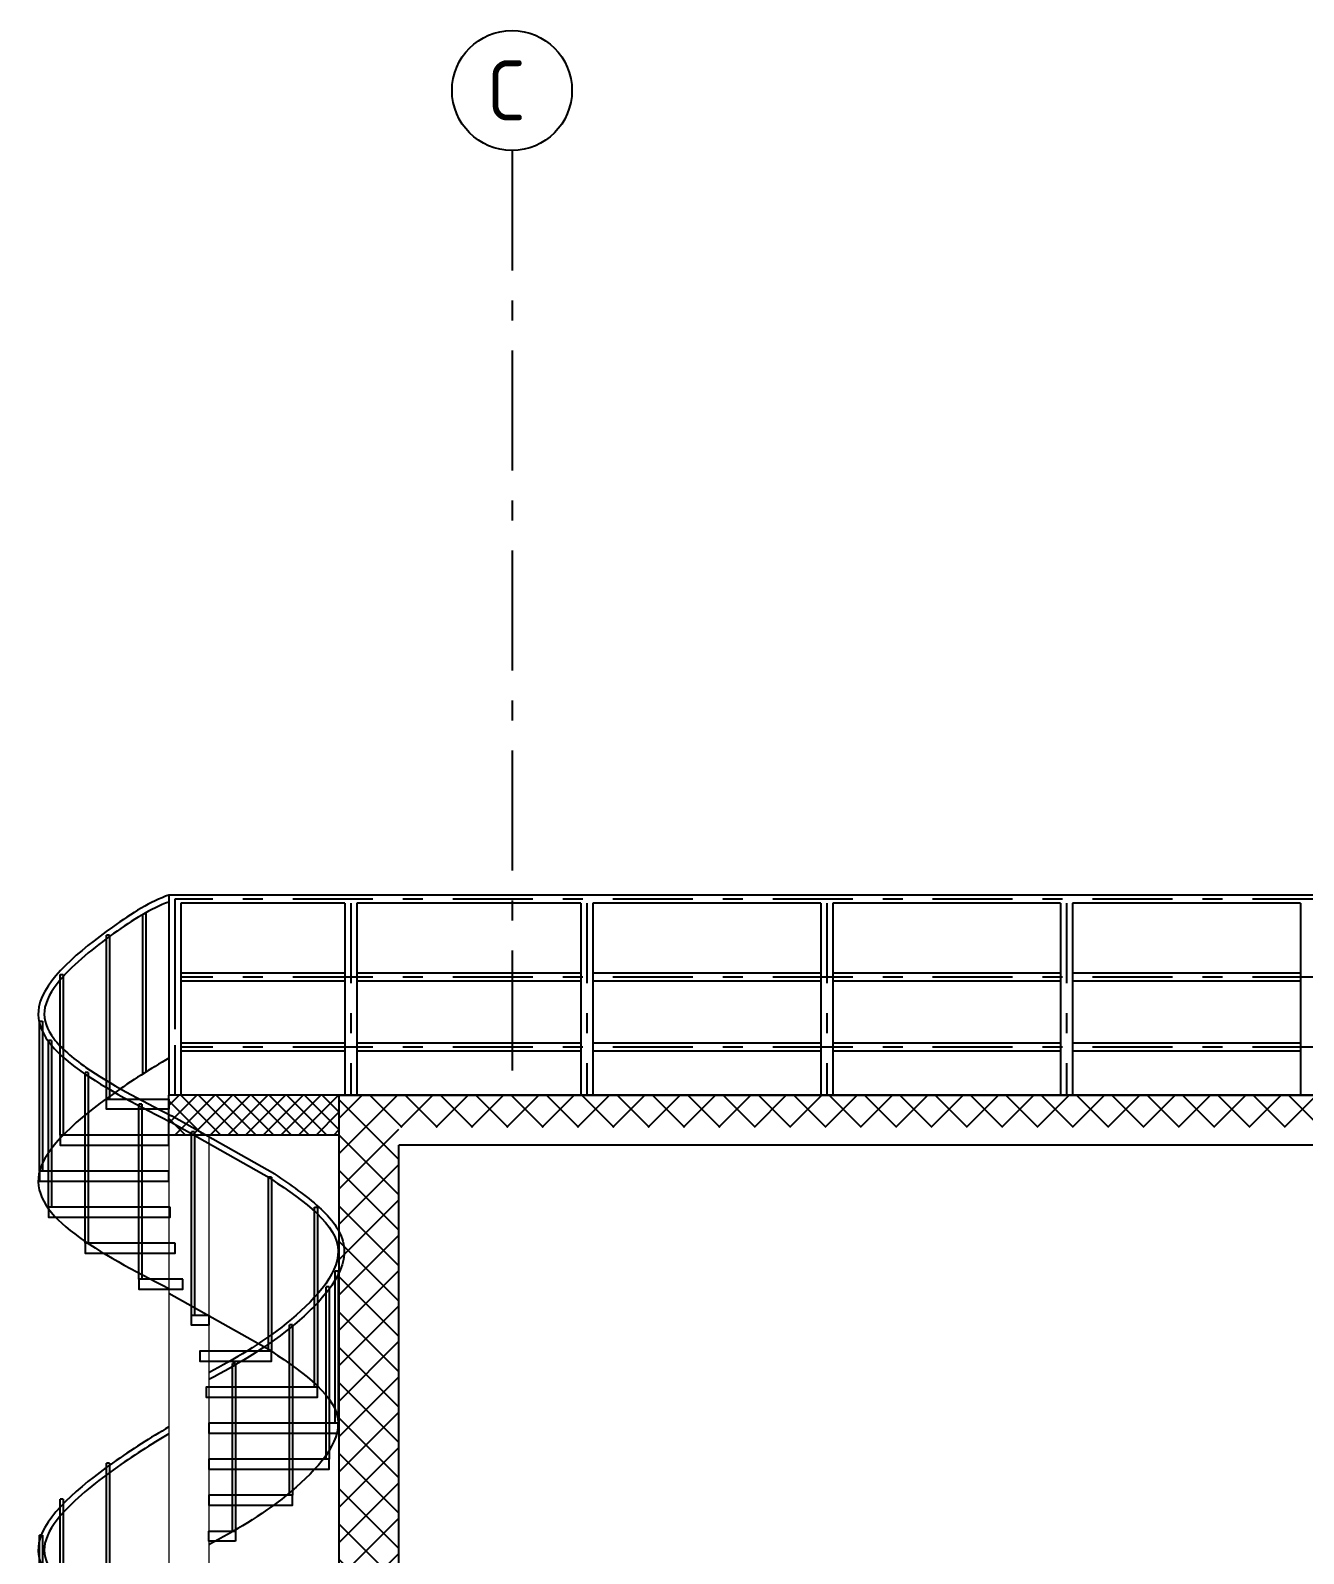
# Model space of a CAD drawing. Extents: x 166525 to 167198, y 178739 to 179747.
# Drawn here: x 166618.76 to 166625.13, y 179415.8 to 179423.42 of the extents above; entities that cross this region are included whole.
import ezdxf

# ---------------------------------------------------------------- set-up
doc = ezdxf.new("R2010")
doc.units = 0
doc.header["$MEASUREMENT"] = 0
for name, pattern in [('ACAD_ISO10W100', [18, 12, -3, 0, -3]), ('AUSGEZOGEN', [0]), ('STRICHPUNKT2', [0.7, 0.4, -0.15, 0, -0.15])]:
    doc.linetypes.add(name, pattern=pattern)
for name, color, linetype in [('4', 12, 'CONTINUOUS'), ('axis', 8, 'ACAD_ISO10W100'), ('EBENE0', 7, 'AUSGEZOGEN'), ('FRAME', 2, 'CONTINUOUS'), ('HATCH', 40, 'CONTINUOUS'), ('HATCH-2', 252, 'CONTINUOUS'), ('HATSH', 252, 'CONTINUOUS')]:
    doc.layers.add(name, color=color, linetype=linetype)
doc.layers.add('dimentions', color=241, linetype='CONTINUOUS', lineweight=20)
doc.layers.add('LAND CORNERS', color=255, linetype='CONTINUOUS', lineweight=25)
doc.styles.add('ISO8', font='iso8')

# ---------------------------------------------------------------- blocks, each defined once
blk = doc.blocks.new('A$C4AF0736A')
at = {"layer": 'EBENE0', "color": 3, "linetype": 'AUSGEZOGEN'}
blk.add_line((0, 0), (10.6, 0), dxfattribs=at)

msp = doc.modelspace()

# ---------------------------------------------------------------- hatches: boundary and pattern name
at = {"layer": 'HATCH-2'}
h = msp.add_hatch(dxfattribs=at)
h.set_pattern_fill('ANSI37', color=256, scale=0.5, style=0)
h.set_pattern_definition([(45, (160954.657894, 180482.16165), (-0.0441941738, 0.0441941738), []), (135, (160954.657894, 180482.16165), (-0.0441941738, -0.0441941738), [])])
h.paths.add_polyline_path([(166619.45539, 179417.89481), (166619.45539, 179418.09481), (166620.30539, 179418.09481), (166620.30539, 179417.89481)])
at = {"layer": 'HATSH'}
h = msp.add_hatch(dxfattribs=at)
h.set_pattern_fill('ANSI37', color=256, style=0)
h.set_pattern_definition([(45, (14816.1054, 20313.7844), (-0.08838834765, 0.08838834765), []), (135, (14816.1054, 20313.7844), (-0.08838834765, -0.08838834765), [])])
h.paths.add_polyline_path([(166630.90538, 179418.09481), (166620.30538, 179418.09481), (166620.30538, 179415.61436), (166620.60538, 179415.61436), (166620.60538, 179417.93481), (166625.45538, 179417.93481), (166625.45538, 179417.63481), (166625.75538, 179417.63481), (166625.75538, 179417.93481), (166630.60538, 179417.93481), (166630.60538, 179415.61436), (166630.90538, 179415.61436)])
h.paths.add_polyline_path([(166630.90538, 179415.61436), (166630.60538, 179415.61436), (166630.60538, 179415.02475), (166630.90538, 179415.02475), (166630.90538, 179415.22475), (166630.90538, 179415.22475)])
h.paths.add_polyline_path([(166630.90538, 179414.82475), (166630.90538, 179415.02475), (166630.60538, 179415.02475), (166630.60538, 179412.38481), (166630.30538, 179412.08481), (166620.90538, 179412.08481), (166620.60538, 179412.38481), (166620.60538, 179414.82475), (166620.60538, 179414.82475), (166620.60538, 179415.02475), (166620.50538, 179415.02475), (166620.30538, 179415.02475), (166620.30538, 179411.78481), (166620.90538, 179411.48481), (166621.50538, 179411.48481), (166622.10538, 179411.78481), (166624.70538, 179411.78481), (166625.30538, 179411.48481), (166625.90538, 179411.48481), (166626.50538, 179411.78481), (166629.10538, 179411.78481), (166629.70538, 179411.48481), (166630.30538, 179411.48481), (166630.90538, 179411.78481), (166630.90538, 179414.82475)])
h.paths.add_polyline_path([(166620.60538, 179415.61436), (166620.30538, 179415.61436), (166620.30538, 179415.02475), (166620.60538, 179415.02475), (166620.60538, 179415.22475), (166620.60538, 179415.22475)])
h.paths.add_polyline_path([(166627.06231, 179417.8666), (166627.06231, 179418.16303), (166627.28731, 179418.16303), (166627.28731, 179417.8666)], flags=9)

# ---------------------------------------------------------------- linework, layer by layer
at = {"layer": '4', "color": 3, "linetype": 'AUSGEZOGEN'}
for p, q in [((166620.30538, 179418.09481), (166630.90538, 179418.09481)), ((166620.60538, 179412.38481), (166620.60538, 179417.84481)), ((166630.60538, 179417.84481), (166620.60538, 179417.84481))]:
    msp.add_line(p, q, dxfattribs=at)
at = {"layer": 'axis', "ltscale": 0.05}
msp.add_line((166621.17146, 179422.81727), (166621.17146, 179418.09481), dxfattribs=at)
at = {"layer": 'dimentions'}
for p, q in [((166619.45539, 179417.89481), (166619.45539, 179412.49481)), ((166619.65539, 179417.89481), (166619.65539, 179414.29481))]:
    msp.add_line(p, q, dxfattribs=at)
at = {"layer": 'EBENE0', "color": 2, "linetype": 'AUSGEZOGEN'}
for p, q in [((166619.45539, 179419.09481), (166619.45539, 179418.09481)), ((166630.87539, 179419.09481), (166619.45539, 179419.09481)), ((166619.51539, 179419.05481), (166619.51539, 179418.09481)), ((166620.33539, 179419.05481), (166619.51539, 179419.05481)), ((166620.39539, 179419.09481), (166620.33539, 179419.09481)), ((166620.33539, 179419.05481), (166620.33539, 179418.09481)), ((166620.39539, 179419.05481), (166620.39539, 179418.09481)), ((166621.51539, 179419.05481), (166620.39539, 179419.05481)), ((166621.51539, 179419.05481), (166621.51539, 179418.09481)), ((166621.57539, 179419.05481), (166621.57539, 179418.09481)), ((166622.71539, 179419.05481), (166621.57539, 179419.05481)), ((166622.71539, 179419.05481), (166622.71539, 179418.09481)), ((166622.77539, 179419.05481), (166622.77539, 179418.09481)), ((166623.91539, 179419.05481), (166622.77539, 179419.05481)), ((166623.91539, 179419.05481), (166623.91539, 179418.09481)), ((166623.97539, 179419.05481), (166623.97539, 179418.09481)), ((166625.11539, 179419.05481), (166623.97539, 179419.05481)), ((166625.11539, 179419.05481), (166625.11539, 179418.09481)), ((166619.45539, 179418.93481), (166619.45539, 179418.09481)), ((166619.51539, 179418.89481), (166619.51539, 179418.09481)), ((166620.33539, 179418.70481), (166619.51539, 179418.70481)), ((166620.33539, 179418.66481), (166619.51539, 179418.66481)), ((166621.51539, 179418.70481), (166620.39539, 179418.70481)), ((166621.51539, 179418.66481), (166620.39539, 179418.66481)), ((166622.71539, 179418.70481), (166621.57539, 179418.70481)), ((166622.71539, 179418.66481), (166621.57539, 179418.66481)), ((166623.91539, 179418.70481), (166622.77539, 179418.70481)), ((166623.91539, 179418.66481), (166622.77539, 179418.66481)), ((166625.11539, 179418.70481), (166623.97539, 179418.70481)), ((166625.11539, 179418.66481), (166623.97539, 179418.66481)), ((166620.33539, 179418.35481), (166619.51539, 179418.35481)), ((166621.51539, 179418.35481), (166620.39539, 179418.35481)), ((166622.71539, 179418.35481), (166621.57539, 179418.35481)), ((166623.91539, 179418.35481), (166622.77539, 179418.35481)), ((166625.11539, 179418.35481), (166623.97539, 179418.35481)), ((166620.33539, 179418.31481), (166619.51539, 179418.31481)), ((166621.51539, 179418.31481), (166620.39539, 179418.31481)), ((166622.71539, 179418.31481), (166621.57539, 179418.31481)), ((166623.91539, 179418.31481), (166622.77539, 179418.31481)), ((166625.11539, 179418.31481), (166623.97539, 179418.31481))]:
    msp.add_line(p, q, dxfattribs=at)
at = {"layer": 'EBENE0', "color": 1, "linetype": 'STRICHPUNKT2'}
for p, q in [((166619.48539, 179419.07481), (166619.48539, 179418.09481)), ((166630.87539, 179419.07481), (166619.48539, 179419.07481)), ((166620.36539, 179419.05481), (166620.36539, 179418.09481)), ((166621.54539, 179419.05481), (166621.54539, 179418.09481)), ((166622.74539, 179419.05481), (166622.74539, 179418.09481)), ((166623.94539, 179419.05481), (166623.94539, 179418.09481)), ((166619.48539, 179418.89481), (166619.48539, 179418.09481)), ((166630.87539, 179418.68481), (166619.51539, 179418.68481)), ((166630.87539, 179418.33481), (166619.51539, 179418.33481))]:
    msp.add_line(p, q, dxfattribs=at)
at = {"layer": 'EBENE0', "color": 3, "linetype": 'AUSGEZOGEN'}
for p, q in [((166620.33539, 179418.09481), (166619.45539, 179418.09481)), ((166630.90539, 179418.09481), (166620.30539, 179418.09481)), ((166620.30539, 179418.09481), (166620.30539, 179411.78481)), ((166620.30539, 179418.09481), (166620.30539, 179411.78481)), ((166620.30539, 179418.09481), (166620.30539, 179411.78481)), ((166620.30539, 179418.09481), (166620.30539, 179411.78481)), ((166620.30539, 179418.09481), (166620.30539, 179411.78481)), ((166620.30539, 179418.09481), (166620.30539, 179411.78481)), ((166630.90539, 179418.09481), (166620.30539, 179418.09481)), ((166620.30539, 179417.89481), (166619.45539, 179417.89481))]:
    msp.add_line(p, q, dxfattribs=at)
at = {"layer": 'FRAME'}
msp.add_line((166619.45539, 179417.89481), (166619.45539, 179418.07481), dxfattribs=at)
for points in [[(166619.14285, 179418.07481), (166619.45539, 179418.07481), (166619.45539, 179418.02481), (166619.14285, 179418.02481)], [(166619.45539, 179417.89481), (166618.91194, 179417.89481), (166618.91194, 179417.84481), (166619.45539, 179417.84481)], [(166619.4558, 179417.71481), (166618.80847, 179417.71481), (166618.80847, 179417.66481), (166619.4558, 179417.66481)], [(166619.46173, 179417.53481), (166618.85294, 179417.53481), (166618.85294, 179417.48481), (166619.46173, 179417.48481)], [(166619.48621, 179417.35481), (166619.03653, 179417.35481), (166619.03653, 179417.30481), (166619.48621, 179417.30481)], [(166619.52439, 179417.17481), (166619.30519, 179417.17481), (166619.30519, 179417.12481), (166619.52439, 179417.12481)], [(166619.56871, 179416.99481), (166619.65539, 179416.99481), (166619.65539, 179416.94481), (166619.56871, 179416.94481)], [(166619.96792, 179416.81481), (166619.61039, 179416.81481), (166619.61039, 179416.76481), (166619.96792, 179416.76481)], [(166620.19883, 179416.63481), (166619.64118, 179416.63481), (166619.64118, 179416.58481), (166620.19883, 179416.58481)], [(166620.3023, 179416.45481), (166619.65539, 179416.45481), (166619.65539, 179416.40481), (166620.3023, 179416.40481)], [(166620.25783, 179416.27481), (166619.65539, 179416.27481), (166619.65539, 179416.22481), (166620.25783, 179416.22481)], [(166620.07424, 179416.09481), (166619.65539, 179416.09481), (166619.65539, 179416.04481), (166620.07424, 179416.04481)], [(166619.78788, 179415.86481), (166619.65539, 179415.86481), (166619.65539, 179415.91481), (166619.78788, 179415.91481)]]:
    msp.add_lwpolyline(points, close=True, dxfattribs=at)
at = {"layer": 'HATCH'}
for p, q in [((166619.32555, 179418.20069), (166619.32555, 179418.9986)), ((166619.34055, 179419.00711), (166619.34055, 179418.21012)), ((166619.14285, 179418.07481), (166619.14285, 179418.89453)), ((166619.15785, 179418.89389), (166619.14285, 179418.89389)), ((166619.15785, 179418.89453), (166619.15785, 179418.07481)), ((166618.91194, 179417.89481), (166618.91194, 179418.69733)), ((166618.92694, 179418.69669), (166618.91194, 179418.69669)), ((166618.92694, 179418.69733), (166618.92694, 179417.89481)), ((166618.80847, 179417.71481), (166618.80847, 179418.46364)), ((166618.82347, 179418.463), (166618.80847, 179418.463)), ((166618.82347, 179418.46364), (166618.82347, 179417.71481)), ((166618.85294, 179417.53481), (166618.85294, 179418.36829)), ((166618.86794, 179418.36765), (166618.85294, 179418.36765)), ((166618.86794, 179418.36829), (166618.86794, 179417.53481)), ((166619.03653, 179417.35481), (166619.03653, 179418.20793)), ((166619.05153, 179418.20729), (166619.03653, 179418.20729)), ((166619.05153, 179418.20793), (166619.05153, 179417.35481)), ((166619.30519, 179417.17481), (166619.30519, 179418.05017)), ((166619.32019, 179418.04953), (166619.30519, 179418.04953)), ((166619.32019, 179418.05017), (166619.32019, 179417.17481)), ((166619.45539, 179417.89481), (166619.45539, 179418.09481)), ((166619.96792, 179417.67481), (166619.45539, 179417.96369)), ((166619.98483, 179417.69959), (166619.46917, 179417.99034)), ((166619.56871, 179416.99481), (166619.56871, 179417.91143)), ((166619.58371, 179417.91079), (166619.56871, 179417.91079)), ((166619.58371, 179417.91143), (166619.58371, 179416.99481)), ((166619.95292, 179416.81481), (166619.95292, 179417.68485)), ((166619.96792, 179417.68421), (166619.95292, 179417.68421)), ((166619.96792, 179417.68485), (166619.96792, 179416.81481)), ((166620.18383, 179416.63481), (166620.18383, 179417.53417)), ((166620.19883, 179417.53353), (166620.18383, 179417.53353)), ((166620.19883, 179417.53417), (166620.19883, 179416.63481)), ((166620.2873, 179416.45481), (166620.2873, 179417.21549)), ((166620.3023, 179417.21485), (166620.2873, 179417.21485)), ((166620.3023, 179417.21549), (166620.3023, 179416.45481)), ((166620.24283, 179416.27481), (166620.24283, 179417.13666)), ((166620.25783, 179417.13602), (166620.24283, 179417.13602)), ((166620.25783, 179417.13666), (166620.25783, 179416.27481)), ((166619.96792, 179416.81481), (166619.45539, 179417.10369)), ((166620.05924, 179416.09481), (166620.05924, 179416.94704)), ((166620.07424, 179416.94641), (166620.05924, 179416.94641)), ((166620.07424, 179416.94704), (166620.07424, 179416.09481)), ((166619.77288, 179415.91481), (166619.77288, 179416.75282)), ((166619.78788, 179416.75218), (166619.77288, 179416.75218)), ((166619.78788, 179416.75282), (166619.78788, 179415.91481)), ((166619.14285, 179415.55481), (166619.14285, 179416.25481)), ((166619.15785, 179416.25417), (166619.14285, 179416.25417)), ((166619.15785, 179416.25481), (166619.15785, 179415.55481)), ((166618.91194, 179415.37481), (166618.91194, 179416.07481)), ((166618.92694, 179416.07417), (166618.91194, 179416.07417)), ((166618.92694, 179416.07481), (166618.92694, 179415.37481)), ((166618.80847, 179415.19481), (166618.80847, 179415.89481)), ((166618.82347, 179415.89417), (166618.80847, 179415.89417)), ((166618.82347, 179415.89481), (166618.82347, 179415.19481))]:
    msp.add_line(p, q, dxfattribs=at)
for points, knots in [([(166619.45539, 179419.09481), (166619.36404, 179419.06265), (166619.11836, 179418.9092), (166618.54654, 179418.4339), (166619.10918, 179418.14281), (166619.45539, 179417.96369)], [1.6312008, 1.6312008, 1.6312008, 1.6312008, 1.9594167, 2.5011418, 3.3677013, 3.3677013, 3.3677013, 3.3677013]), ([(166619.45539, 179419.06004), (166619.36581, 179419.02845), (166619.27497, 179418.97114), (166619.08147, 179418.83243), (166618.98086, 179418.75166), (166618.86682, 179418.61698), (166618.8375, 179418.56331), (166618.82783, 179418.47), (166618.8441, 179418.42483), (166618.91617, 179418.3296), (166618.97189, 179418.28124), (166619.15819, 179418.1514), (166619.31328, 179418.07099), (166619.46917, 179417.99034)], [1.6492238, 1.6492238, 1.6492238, 1.6492238, 1.9726035, 1.9726035, 2.2974462, 2.2974462, 2.5241343, 2.5241343, 2.7508224, 2.7508224, 2.9775105, 2.9775105, 3.3677013, 3.3677013, 3.3677013, 3.3677013]), ([(166619.45539, 179418.27914), (166619.36404, 179418.22622), (166619.11836, 179418.07277), (166618.54654, 179417.59747), (166619.10918, 179417.30638), (166619.45539, 179417.12726)], [1.6312008, 1.6312008, 1.6312008, 1.6312008, 1.9594167, 2.5011418, 3.3677013, 3.3677013, 3.3677013, 3.3677013]), ([(166619.98483, 179417.69959), (166620.06325, 179417.64608), (166620.14259, 179417.59213), (166620.26689, 179417.47915), (166620.31456, 179417.41995), (166620.3423, 179417.28198), (166620.31523, 179417.20934), (166620.2247, 179417.07686), (166620.161, 179417.01393), (166619.94526, 179416.83068), (166619.79782, 179416.74981), (166619.65539, 179416.67246)], [0, 0, 0, 0, 0.2318979, 0.2318979, 0.4537478, 0.4537478, 0.6755977, 0.6755977, 0.8974477, 0.8974477, 1.4082213, 1.4082213, 1.4082213, 1.4082213]), ([(166619.96792, 179417.67481), (166620.13408, 179417.56144), (166620.45004, 179417.34585), (166620.03699, 179416.91787), (166619.78273, 179416.77587), (166619.65539, 179416.7066)], [0, 0, 0, 0, 0.4913347, 0.9342736, 1.3910819, 1.3910819, 1.3910819, 1.3910819]), ([(166619.96792, 179416.81481), (166620.13408, 179416.70144), (166620.45004, 179416.48585), (166620.03699, 179416.05787), (166619.78273, 179415.91587), (166619.65539, 179415.8466)], [0, 0, 0, 0, 0.4913347, 0.9342736, 1.3910819, 1.3910819, 1.3910819, 1.3910819]), ([(166619.45539, 179416.43557), (166619.36404, 179416.38265), (166619.11836, 179416.2292), (166618.54654, 179415.7539), (166619.10918, 179415.46281), (166619.45539, 179415.28369)], [1.6312008, 1.6312008, 1.6312008, 1.6312008, 1.9594167, 2.5011418, 3.3677013, 3.3677013, 3.3677013, 3.3677013]), ([(166619.45539, 179416.4008), (166619.36581, 179416.34845), (166619.27497, 179416.29114), (166619.08147, 179416.15243), (166618.98086, 179416.07166), (166618.86682, 179415.93698), (166618.8375, 179415.88331), (166618.82783, 179415.79), (166618.8441, 179415.74483), (166618.91617, 179415.6496), (166618.97189, 179415.60124), (166619.15819, 179415.4714), (166619.31328, 179415.39099), (166619.46917, 179415.31034)], [1.6492238, 1.6492238, 1.6492238, 1.6492238, 1.9726035, 1.9726035, 2.2974462, 2.2974462, 2.5241343, 2.5241343, 2.7508224, 2.7508224, 2.9775105, 2.9775105, 3.3677013, 3.3677013, 3.3677013, 3.3677013])]:
    msp.add_open_spline(points, degree=3, knots=knots, dxfattribs=at)
at = {"layer": 'HATSH'}
msp.add_circle((166621.17146, 179423.11727), 0.3, dxfattribs=at)

# ---------------------------------------------------------------- block references
at = {"layer": 'LAND CORNERS'}
msp.add_blockref('A$C4AF0736A', (166620.30539, 179418.09481), dxfattribs=at)

# ---------------------------------------------------------------- texts
at = {"layer": 'EBENE0', "color": 3, "style": 'ISO8'}
msp.add_text('C', height=0.3, dxfattribs=at).set_placement((166621.04613, 179422.96762))

doc.saveas('drawing.dxf')
